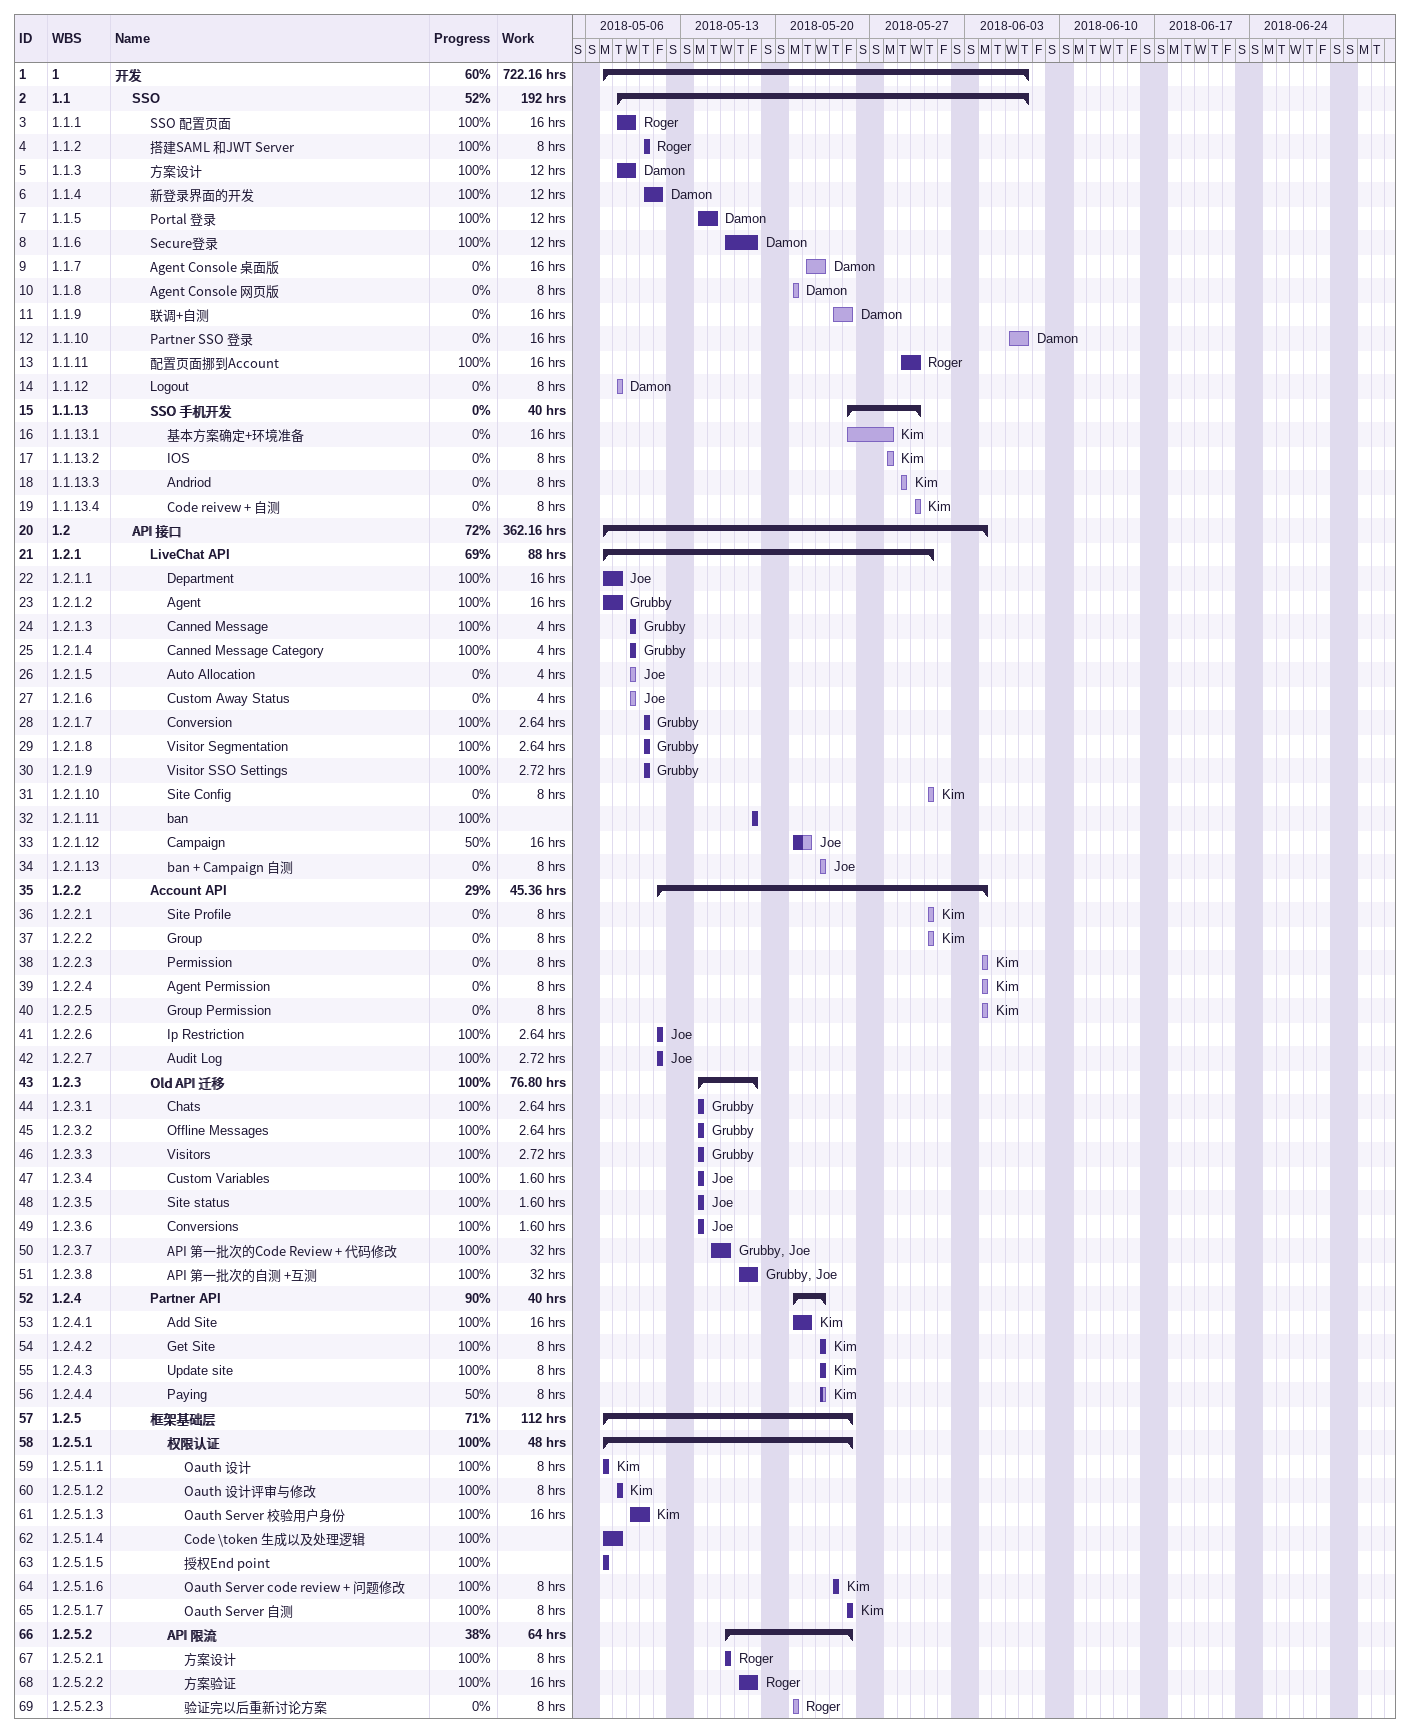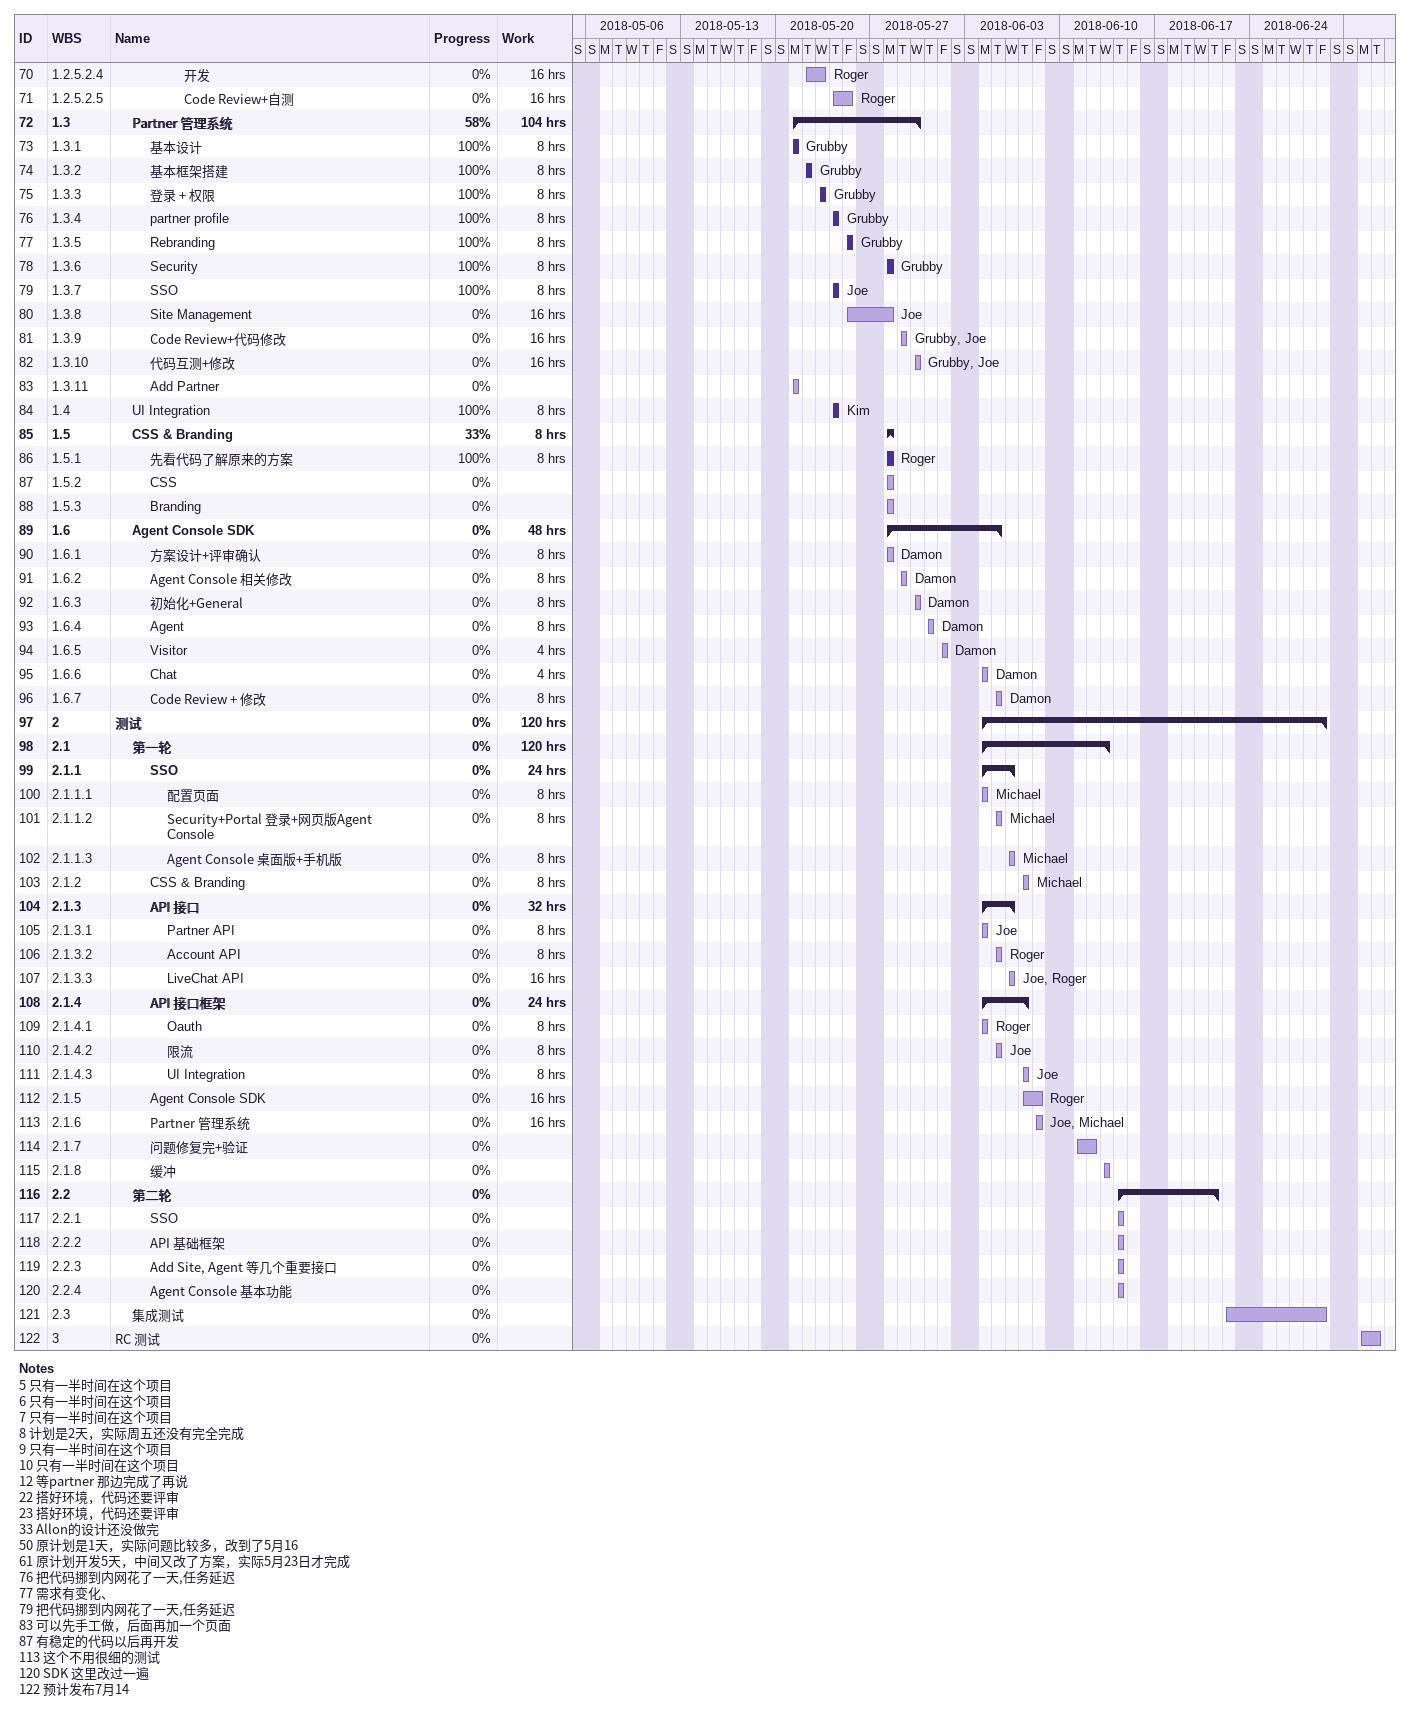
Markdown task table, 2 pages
| ID | WBS | Task | Start | Finish | Resources | % complete | Work (h) |
|---|---|---|---|---|---|---|---|
| 1 | 1 | **开发** | 2018-05-07 | 2018-06-07 |  | 60 | 722.16 |
| 2 | 1.1 | **SSO** | 2018-05-08 | 2018-06-07 |  | 52 | 192 |
| 3 | 1.1.1 | SSO 配置页面 | 2018-05-08 | 2018-05-09 | Roger | 100 | 16 |
| 4 | 1.1.2 | 搭建SAML 和JWT Server | 2018-05-10 | 2018-05-10 | Roger | 100 | 8 |
| 5 | 1.1.3 | 方案设计 | 2018-05-08 | 2018-05-09 | Damon | 100 | 12 |
| 6 | 1.1.4 | 新登录界面的开发 | 2018-05-10 | 2018-05-11 | Damon | 100 | 12 |
| 7 | 1.1.5 | Portal 登录 | 2018-05-14 | 2018-05-15 | Damon | 100 | 12 |
| 8 | 1.1.6 | Secure登录 | 2018-05-16 | 2018-05-18 | Damon | 100 | 12 |
| 9 | 1.1.7 | Agent Console 桌面版 | 2018-05-22 | 2018-05-23 | Damon | 0 | 16 |
| 10 | 1.1.8 | Agent Console 网页版 | 2018-05-21 | 2018-05-21 | Damon | 0 | 8 |
| 11 | 1.1.9 | 联调+自测 | 2018-05-24 | 2018-05-25 | Damon | 0 | 16 |
| 12 | 1.1.10 | Partner SSO 登录 | 2018-06-06 | 2018-06-07 | Damon | 0 | 16 |
| 13 | 1.1.11 | 配置页面挪到Account | 2018-05-29 | 2018-05-30 | Roger | 100 | 16 |
| 14 | 1.1.12 | Logout | 2018-05-08 | 2018-05-08 | Damon | 0 | 8 |
| 15 | 1.1.13 | **SSO 手机开发** | 2018-05-25 | 2018-05-30 |  | 0 | 40 |
| 16 | 1.1.13.1 | 基本方案确定+环境准备 | 2018-05-25 | 2018-05-28 | Kim | 0 | 16 |
| 17 | 1.1.13.2 | IOS | 2018-05-28 | 2018-05-28 | Kim | 0 | 8 |
| 18 | 1.1.13.3 | Andriod | 2018-05-29 | 2018-05-29 | Kim | 0 | 8 |
| 19 | 1.1.13.4 | Code reivew + 自测 | 2018-05-30 | 2018-05-30 | Kim | 0 | 8 |
| 20 | 1.2 | **API 接口** | 2018-05-07 | 2018-06-04 |  | 72 | 362.16 |
| 21 | 1.2.1 | **LiveChat API** | 2018-05-07 | 2018-05-31 |  | 69 | 88 |
| 22 | 1.2.1.1 | Department | 2018-05-07 | 2018-05-08 | Joe | 100 | 16 |
| 23 | 1.2.1.2 | Agent | 2018-05-07 | 2018-05-08 | Grubby | 100 | 16 |
| 24 | 1.2.1.3 | Canned Message | 2018-05-09 | 2018-05-09 | Grubby | 100 | 4 |
| 25 | 1.2.1.4 | Canned Message Category | 2018-05-09 | 2018-05-09 | Grubby | 100 | 4 |
| 26 | 1.2.1.5 | Auto Allocation | 2018-05-09 | 2018-05-09 | Joe | 0 | 4 |
| 27 | 1.2.1.6 | Custom Away Status | 2018-05-09 | 2018-05-09 | Joe | 0 | 4 |
| 28 | 1.2.1.7 | Conversion | 2018-05-10 | 2018-05-10 | Grubby | 100 | 2.64 |
| 29 | 1.2.1.8 | Visitor Segmentation | 2018-05-10 | 2018-05-10 | Grubby | 100 | 2.64 |
| 30 | 1.2.1.9 | Visitor SSO Settings | 2018-05-10 | 2018-05-10 | Grubby | 100 | 2.72 |
| 31 | 1.2.1.10 | Site Config | 2018-05-31 | 2018-05-31 | Kim | 0 | 8 |
| 32 | 1.2.1.11 | ban | 2018-05-18 | 2018-05-18 |  | 100 |  |
| 33 | 1.2.1.12 | Campaign | 2018-05-21 | 2018-05-22 | Joe | 50 | 16 |
| 34 | 1.2.1.13 | ban + Campaign 自测 | 2018-05-23 | 2018-05-23 | Joe | 0 | 8 |
| 35 | 1.2.2 | **Account API** | 2018-05-11 | 2018-06-04 |  | 29 | 45.36 |
| 36 | 1.2.2.1 | Site Profile | 2018-05-31 | 2018-05-31 | Kim | 0 | 8 |
| 37 | 1.2.2.2 | Group | 2018-05-31 | 2018-05-31 | Kim | 0 | 8 |
| 38 | 1.2.2.3 | Permission | 2018-06-04 | 2018-06-04 | Kim | 0 | 8 |
| 39 | 1.2.2.4 | Agent Permission | 2018-06-04 | 2018-06-04 | Kim | 0 | 8 |
| 40 | 1.2.2.5 | Group Permission | 2018-06-04 | 2018-06-04 | Kim | 0 | 8 |
| 41 | 1.2.2.6 | Ip Restriction | 2018-05-11 | 2018-05-11 | Joe | 100 | 2.64 |
| 42 | 1.2.2.7 | Audit Log | 2018-05-11 | 2018-05-11 | Joe | 100 | 2.72 |
| 43 | 1.2.3 | **Old API 迁移** | 2018-05-14 | 2018-05-18 |  | 100 | 76.80 |
| 44 | 1.2.3.1 | Chats | 2018-05-14 | 2018-05-14 | Grubby | 100 | 2.64 |
| 45 | 1.2.3.2 | Offline Messages | 2018-05-14 | 2018-05-14 | Grubby | 100 | 2.64 |
| 46 | 1.2.3.3 | Visitors | 2018-05-14 | 2018-05-14 | Grubby | 100 | 2.72 |
| 47 | 1.2.3.4 | Custom Variables | 2018-05-14 | 2018-05-14 | Joe | 100 | 1.60 |
| 48 | 1.2.3.5 | Site status | 2018-05-14 | 2018-05-14 | Joe | 100 | 1.60 |
| 49 | 1.2.3.6 | Conversions | 2018-05-14 | 2018-05-14 | Joe | 100 | 1.60 |
| 50 | 1.2.3.7 | API 第一批次的Code Review + 代码修改 | 2018-05-15 | 2018-05-16 | Grubby, Joe | 100 | 32 |
| 51 | 1.2.3.8 | API 第一批次的自测 +互测 | 2018-05-17 | 2018-05-18 | Grubby, Joe | 100 | 32 |
| 52 | 1.2.4 | **Partner API** | 2018-05-21 | 2018-05-23 |  | 90 | 40 |
| 53 | 1.2.4.1 | Add Site | 2018-05-21 | 2018-05-22 | Kim | 100 | 16 |
| 54 | 1.2.4.2 | Get Site | 2018-05-23 | 2018-05-23 | Kim | 100 | 8 |
| 55 | 1.2.4.3 | Update site | 2018-05-23 | 2018-05-23 | Kim | 100 | 8 |
| 56 | 1.2.4.4 | Paying | 2018-05-23 | 2018-05-23 | Kim | 50 | 8 |
| 57 | 1.2.5 | **框架基础层** | 2018-05-07 | 2018-05-25 |  | 71 | 112 |
| 58 | 1.2.5.1 | **权限认证** | 2018-05-07 | 2018-05-25 |  | 100 | 48 |
| 59 | 1.2.5.1.1 | Oauth 设计 | 2018-05-07 | 2018-05-07 | Kim | 100 | 8 |
| 60 | 1.2.5.1.2 | Oauth 设计评审与修改 | 2018-05-08 | 2018-05-08 | Kim | 100 | 8 |
| 61 | 1.2.5.1.3 | Oauth Server 校验用户身份 | 2018-05-09 | 2018-05-10 | Kim | 100 | 16 |
| 62 | 1.2.5.1.4 | Code \token 生成以及处理逻辑 | 2018-05-07 | 2018-05-08 |  | 100 |  |
| 63 | 1.2.5.1.5 | 授权End point | 2018-05-07 | 2018-05-07 |  | 100 |  |
| 64 | 1.2.5.1.6 | Oauth Server code review + 问题修改 | 2018-05-24 | 2018-05-24 | Kim | 100 | 8 |
| 65 | 1.2.5.1.7 | Oauth Server 自测 | 2018-05-25 | 2018-05-25 | Kim | 100 | 8 |
| 66 | 1.2.5.2 | **API 限流** | 2018-05-16 | 2018-05-25 |  | 38 | 64 |
| 67 | 1.2.5.2.1 | 方案设计 | 2018-05-16 | 2018-05-16 | Roger | 100 | 8 |
| 68 | 1.2.5.2.2 | 方案验证 | 2018-05-17 | 2018-05-18 | Roger | 100 | 16 |
| 69 | 1.2.5.2.3 | 验证完以后重新讨论方案 | 2018-05-21 | 2018-05-21 | Roger | 0 | 8 |
| 70 | 1.2.5.2.4 | 开发 | 2018-05-22 | 2018-05-23 | Roger | 0 | 16 |
| 71 | 1.2.5.2.5 | Code Review+自测 | 2018-05-24 | 2018-05-25 | Roger | 0 | 16 |
| 72 | 1.3 | **Partner 管理系统** | 2018-05-21 | 2018-05-30 |  | 58 | 104 |
| 73 | 1.3.1 | 基本设计 | 2018-05-21 | 2018-05-21 | Grubby | 100 | 8 |
| 74 | 1.3.2 | 基本框架搭建 | 2018-05-22 | 2018-05-22 | Grubby | 100 | 8 |
| 75 | 1.3.3 | 登录 + 权限 | 2018-05-23 | 2018-05-23 | Grubby | 100 | 8 |
| 76 | 1.3.4 | partner profile | 2018-05-24 | 2018-05-24 | Grubby | 100 | 8 |
| 77 | 1.3.5 | Rebranding | 2018-05-25 | 2018-05-25 | Grubby | 100 | 8 |
| 78 | 1.3.6 | Security | 2018-05-28 | 2018-05-28 | Grubby | 100 | 8 |
| 79 | 1.3.7 | SSO | 2018-05-24 | 2018-05-24 | Joe | 100 | 8 |
| 80 | 1.3.8 | Site Management | 2018-05-25 | 2018-05-28 | Joe | 0 | 16 |
| 81 | 1.3.9 | Code Review+代码修改 | 2018-05-29 | 2018-05-29 | Grubby, Joe | 0 | 16 |
| 82 | 1.3.10 | 代码互测+修改 | 2018-05-30 | 2018-05-30 | Grubby, Joe | 0 | 16 |
| 83 | 1.3.11 | Add Partner | 2018-05-21 | 2018-05-21 |  | 0 |  |
| 84 | 1.4 | UI Integration | 2018-05-24 | 2018-05-24 | Kim | 100 | 8 |
| 85 | 1.5 | **CSS & Branding** | 2018-05-28 | 2018-05-28 |  | 33 | 8 |
| 86 | 1.5.1 | 先看代码了解原来的方案 | 2018-05-28 | 2018-05-28 | Roger | 100 | 8 |
| 87 | 1.5.2 | CSS | 2018-05-28 | 2018-05-28 |  | 0 |  |
| 88 | 1.5.3 | Branding | 2018-05-28 | 2018-05-28 |  | 0 |  |
| 89 | 1.6 | **Agent Console SDK** | 2018-05-28 | 2018-06-05 |  | 0 | 48 |
| 90 | 1.6.1 | 方案设计+评审确认 | 2018-05-28 | 2018-05-28 | Damon | 0 | 8 |
| 91 | 1.6.2 | Agent Console 相关修改 | 2018-05-29 | 2018-05-29 | Damon | 0 | 8 |
| 92 | 1.6.3 | 初始化+General | 2018-05-30 | 2018-05-30 | Damon | 0 | 8 |
| 93 | 1.6.4 | Agent | 2018-05-31 | 2018-05-31 | Damon | 0 | 8 |
| 94 | 1.6.5 | Visitor | 2018-06-01 | 2018-06-01 | Damon | 0 | 4 |
| 95 | 1.6.6 | Chat | 2018-06-04 | 2018-06-04 | Damon | 0 | 4 |
| 96 | 1.6.7 | Code Review + 修改 | 2018-06-05 | 2018-06-05 | Damon | 0 | 8 |
| 97 | 2 | **测试** | 2018-06-04 | 2018-06-29 |  | 0 | 120 |
| 98 | 2.1 | **第一轮** | 2018-06-04 | 2018-06-13 |  | 0 | 120 |
| 99 | 2.1.1 | **SSO** | 2018-06-04 | 2018-06-06 |  | 0 | 24 |
| 100 | 2.1.1.1 | 配置页面 | 2018-06-04 | 2018-06-04 | Michael | 0 | 8 |
| 101 | 2.1.1.2 | Security+Portal 登录+网页版Agent Console | 2018-06-05 | 2018-06-05 | Michael | 0 | 8 |
| 102 | 2.1.1.3 | Agent Console 桌面版+手机版 | 2018-06-06 | 2018-06-06 | Michael | 0 | 8 |
| 103 | 2.1.2 | CSS & Branding | 2018-06-07 | 2018-06-07 | Michael | 0 | 8 |
| 104 | 2.1.3 | **API 接口** | 2018-06-04 | 2018-06-06 |  | 0 | 32 |
| 105 | 2.1.3.1 | Partner API | 2018-06-04 | 2018-06-04 | Joe | 0 | 8 |
| 106 | 2.1.3.2 | Account API | 2018-06-05 | 2018-06-05 | Roger | 0 | 8 |
| 107 | 2.1.3.3 | LiveChat API | 2018-06-06 | 2018-06-06 | Joe, Roger | 0 | 16 |
| 108 | 2.1.4 | **API 接口框架** | 2018-06-04 | 2018-06-07 |  | 0 | 24 |
| 109 | 2.1.4.1 | Oauth | 2018-06-04 | 2018-06-04 | Roger | 0 | 8 |
| 110 | 2.1.4.2 | 限流 | 2018-06-05 | 2018-06-05 | Joe | 0 | 8 |
| 111 | 2.1.4.3 | UI Integration | 2018-06-07 | 2018-06-07 | Joe | 0 | 8 |
| 112 | 2.1.5 | Agent Console SDK | 2018-06-07 | 2018-06-08 | Roger | 0 | 16 |
| 113 | 2.1.6 | Partner 管理系统 | 2018-06-08 | 2018-06-08 | Joe, Michael | 0 | 16 |
| 114 | 2.1.7 | 问题修复完+验证 | 2018-06-11 | 2018-06-12 |  | 0 |  |
| 115 | 2.1.8 | 缓冲 | 2018-06-13 | 2018-06-13 |  | 0 |  |
| 116 | 2.2 | **第二轮** | 2018-06-14 | 2018-06-21 |  | 0 |  |
| 117 | 2.2.1 | SSO | 2018-06-14 | 2018-06-14 |  | 0 |  |
| 118 | 2.2.2 | API 基础框架 | 2018-06-14 | 2018-06-14 |  | 0 |  |
| 119 | 2.2.3 | Add Site, Agent 等几个重要接口 | 2018-06-14 | 2018-06-14 |  | 0 |  |
| 120 | 2.2.4 | Agent Console 基本功能 | 2018-06-14 | 2018-06-14 |  | 0 |  |
| 121 | 2.3 | 集成测试 | 2018-06-22 | 2018-06-29 |  | 0 |  |
| 122 | 3 | RC 测试 | 2018-07-02 | 2018-07-03 |  | 0 |  |

Notes
- 5: 只有一半时间在这个项目
- 6: 只有一半时间在这个项目
- 7: 只有一半时间在这个项目
- 8: 计划是2天，实际周五还没有完全完成
- 9: 只有一半时间在这个项目
- 10: 只有一半时间在这个项目
- 12: 等partner 那边完成了再说
- 22: 搭好环境，代码还要评审
- 23: 搭好环境，代码还要评审
- 33: Allon的设计还没做完
- 50: 原计划是1天，实际问题比较多，改到了5月16
- 61: 原计划开发5天，中间又改了方案，实际5月23日才完成
- 76: 把代码挪到内网花了一天,任务延迟
- 77: 需求有变化、
- 79: 把代码挪到内网花了一天,任务延迟
- 83: 可以先手工做，后面再加一个页面
- 87: 有稳定的代码以后再开发
- 113: 这个不用很细的测试
- 120: SDK 这里改过一遍
- 122: 预计发布7月14
